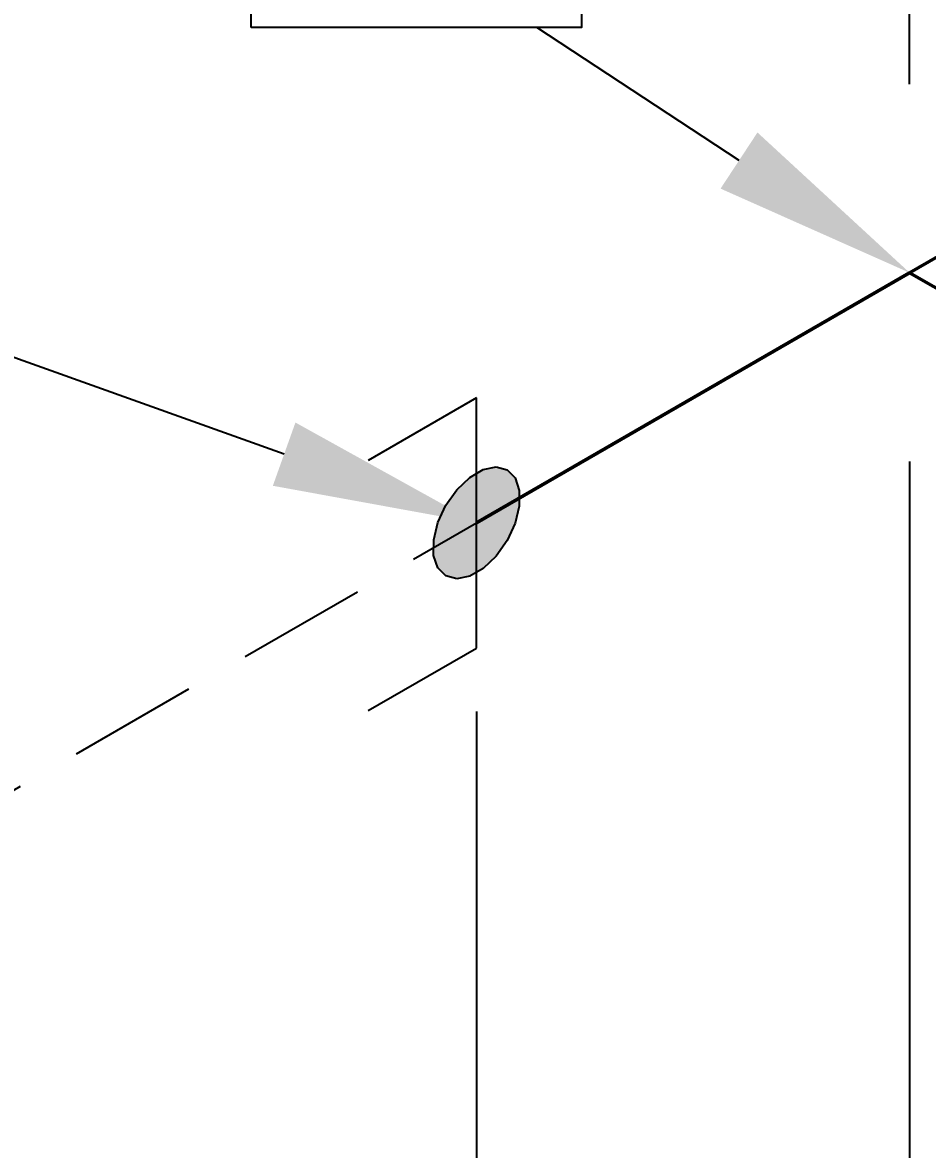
# Model space of a CAD drawing. Header units: millimetres. Extents: x 0 to 594, y 0 to 420.
# Drawn here: x 112.2 to 123.28, y 357.27 to 371.06 of the extents above; entities that cross this region are included whole.
import ezdxf
from ezdxf import colors
from ezdxf.entities.mleader import LeaderData, LeaderLine
from ezdxf.enums import TextEntityAlignment as Align
from ezdxf.math import Vec2, Vec3

# ---------------------------------------------------------------- set-up
doc = ezdxf.new("R2010")
doc.units = ezdxf.units.MM
doc.header["$LTSCALE"] = 0.25
doc.linetypes.add('DASHED2', pattern=[9.525, 6.35, -3.175])
for name, color, linetype in [('기기', 6, 'Continuous'), ('용접', 1, 'Continuous'), ('주석', 7, 'Continuous'), ('치수', 1, 'Continuous')]:
    doc.layers.add(name, color=color, linetype=linetype)
doc.layers.add('파이프 작은 보어', color=30, linetype='Continuous', lineweight=50)
doc.styles.add('AdskIsoAnnotation', font='arial.ttf', dxfattribs={"width": 0.8, "height": 1})
doc.styles.add('AdskIsoMetric', font='arial.ttf', dxfattribs={"width": 0.8, "height": 2.5})
doc.styles.add('AdskIsoMetric-30', font='arial.ttf', dxfattribs={"width": 0.8, "height": 2.5})
doc.styles.add('AdskIsoMetric30', font='arial.ttf', dxfattribs={"width": 0.8, "oblique": 30, "height": 2.5})
doc.styles.get("Standard").update_dxf_attribs({"font": 'arial.ttf'})
doc.dimstyles.new('AdskIsoMetric', dxfattribs={"dimtxt": 2.5, "dimasz": 2.5, "dimexe": 1, "dimexo": 2, "dimgap": 0.8, "dimtad": 1, "dimdec": 0, "dimrnd": 1, "dimzin": 0, "dimdsep": 46, "dimtxsty": 'AdskIsoMetric', "dimcen": 0, "dimclrt": 7, "dimadec": 0, "dimazin": 0, "dimtfac": 1, "dimtdec": 0, "dimtmove": 1, "dimatfit": 3, "dimfxl": 0, "dimfrac": 2, "dimtolj": 1, "dimtzin": 0, "dimarcsym": 0})

# ---------------------------------------------------------------- blocks, each defined once
blk = doc.blocks.new('*D23')
at = {"layer": 'Defpoints', "color": 0}
for p in [(123.063, 368), (117.76, 364.939), (123.063, 353)]:
    blk.add_point(p, dxfattribs=at)
at = {"layer": '치수', "color": 0, "lineweight": -2}
for p, q in [((123.063, 365.691), (123.063, 351.846)), ((117.76, 362.629), (117.76, 348.784)), ((125.228, 354.25), (127.393, 355.5)), ((117.76, 349.939), (123.063, 353)), ((115.595, 348.689), (113.429, 347.439))]:
    blk.add_line(p, q, dxfattribs=at)
at = {"layer": '치수', "color": 0}
for points in [[(125.02, 354.611), (125.436, 353.89), (123.063, 353)], [(115.386, 349.049), (115.803, 348.328), (117.76, 349.939)]]:
    blk.add_solid(points, dxfattribs=at)
at = {"layer": '치수', "color": 7, "insert": (120.411, 348.294), "char_height": 2.5, "attachment_point": 5, "rotation": 30, "style": 'AdskIsoMetric30'}
blk.add_mtext('\\A1;19', dxfattribs=at)
blk = doc.blocks.new('*D24')
at = {"layer": 'Defpoints', "color": 0}
for p in [(128.366, 371.062), (123.063, 368), (128.366, 356.062)]:
    blk.add_point(p, dxfattribs=at)
at = {"layer": '치수', "color": 0, "lineweight": -2}
for p, q in [((128.366, 368.753), (128.366, 354.908)), ((123.063, 365.691), (123.063, 351.846)), ((130.531, 357.312), (132.696, 358.562)), ((123.063, 353), (128.366, 356.062)), ((120.898, 351.75), (118.733, 350.5))]:
    blk.add_line(p, q, dxfattribs=at)
at = {"layer": '치수', "color": 0}
for points in [[(130.323, 357.673), (130.74, 356.951), (128.366, 356.062)], [(120.689, 352.111), (121.106, 351.39), (123.063, 353)]]:
    blk.add_solid(points, dxfattribs=at)
at = {"layer": '치수', "color": 7, "insert": (125.715, 357.148), "char_height": 2.5, "attachment_point": 5, "rotation": 30, "style": 'AdskIsoMetric30'}
blk.add_mtext('\\A1;19', dxfattribs=at)
blk = doc.blocks.new('*D25')
at = {"layer": 'Defpoints', "color": 0}
for p in [(123.063, 383), (123.063, 368), (160.895, 346.158)]:
    blk.add_point(p, dxfattribs=at)
at = {"layer": '치수', "color": 0, "lineweight": -2}
for p, q in [((123.063, 370.31), (123.063, 384.155)), ((158.729, 362.408), (125.228, 381.75)), ((160.895, 348.468), (160.895, 362.313))]:
    blk.add_line(p, q, dxfattribs=at)
at = {"layer": '치수', "color": 0}
for points in [[(125.436, 382.111), (125.02, 381.39), (123.063, 383)], [(158.938, 362.769), (158.521, 362.047), (160.895, 361.158)]]:
    blk.add_solid(points, dxfattribs=at)
at = {"layer": '치수', "color": 7, "insert": (142.859, 374.189), "char_height": 2.5, "attachment_point": 5, "rotation": 330, "style": 'AdskIsoMetric-30'}
blk.add_mtext('\\A1;288', dxfattribs=at)
blk = doc.blocks.new('티-1-Iso2DSkew90')
at = {"color": 0, "linetype": 'ByBlock', "lineweight": -2, "extrusion": (1.54346e-12, -0.816497, -0.57735)}
for p, q in [((0, 0), (5.303, 3.062)), ((-5.303, -3.062), (0, 0)), ((0, 0), (5.303, -3.062))]:
    blk.add_line(p, q, dxfattribs=at)
blk = doc.blocks.new('SocketWeld-2-IsoLeft')
blk.add_hatch(color=256).paths.add_polyline_path([(0.04045, 0.01697), (0.0406, 0.0168), (0.04074, 0.01664), (0.04089, 0.01648), (0.04103, 0.01631), (0.04118, 0.01615), (0.04132, 0.01598), (0.04147, 0.01582), (0.04161, 0.01565), (0.04176, 0.01549), (0.0419, 0.01533), (0.04205, 0.01516), (0.04219, 0.015), (0.04234, 0.01483), (0.04248, 0.01467), (0.04262, 0.0145), (0.04277, 0.01434), (0.04291, 0.01418), (0.04306, 0.01401), (0.0432, 0.01385), (0.04335, 0.01368), (0.04349, 0.01352), (0.04364, 0.01335), (0.04378, 0.01319), (0.04393, 0.01303), (0.04407, 0.01286), (0.04422, 0.0127), (0.04436, 0.01253), (0.04451, 0.01237), (0.04465, 0.01221), (0.0448, 0.01204), (0.04494, 0.01188), (0.04509, 0.01171), (0.04523, 0.01155), (0.04538, 0.01138), (0.04552, 0.01122), (0.04567, 0.01106), (0.04581, 0.01089), (0.04596, 0.01073), (0.0461, 0.01056), (0.04625, 0.0104), (0.04639, 0.01023), (0.04654, 0.01007), (0.04668, 0.00991), (0.04683, 0.00974), (0.04697, 0.00958), (0.04712, 0.00941), (0.04726, 0.00925), (0.04741, 0.00908), (0.04755, 0.00892), (0.04755, 0.00892), (0.0476, 0.00874), (0.04765, 0.00856), (0.0477, 0.00837), (0.04775, 0.00819), (0.0478, 0.00801), (0.04785, 0.00783), (0.0479, 0.00765), (0.04795, 0.00746), (0.048, 0.00728), (0.04805, 0.0071), (0.0481, 0.00692), (0.04815, 0.00674), (0.0482, 0.00655), (0.04825, 0.00637), (0.0483, 0.00619), (0.04835, 0.00601), (0.0484, 0.00583), (0.04845, 0.00564), (0.0485, 0.00546), (0.04855, 0.00528), (0.0486, 0.0051), (0.04865, 0.00492), (0.0487, 0.00473), (0.04875, 0.00455), (0.0488, 0.00437), (0.04885, 0.00419), (0.0489, 0.00401), (0.04895, 0.00382), (0.049, 0.00364), (0.04905, 0.00346), (0.0491, 0.00328), (0.04915, 0.00309), (0.0492, 0.00291), (0.04925, 0.00273), (0.0493, 0.00255), (0.04935, 0.00237), (0.0494, 0.00218), (0.04945, 0.002), (0.0495, 0.00182), (0.04955, 0.00164), (0.0496, 0.00146), (0.04965, 0.00127), (0.0497, 0.00109), (0.04975, 0.00091), (0.0498, 0.00073), (0.04985, 0.00055), (0.0499, 0.00036), (0.04995, 0.00018), (0.05, 0), (0.05, 0), (0.04995, -0.00018), (0.0499, -0.00036), (0.04985, -0.00055), (0.0498, -0.00073), (0.04975, -0.00091), (0.0497, -0.00109), (0.04965, -0.00127), (0.0496, -0.00146), (0.04955, -0.00164), (0.0495, -0.00182), (0.04945, -0.002), (0.0494, -0.00218), (0.04935, -0.00237), (0.0493, -0.00255), (0.04925, -0.00273), (0.0492, -0.00291), (0.04915, -0.00309), (0.0491, -0.00328), (0.04905, -0.00346), (0.049, -0.00364), (0.04895, -0.00382), (0.0489, -0.00401), (0.04885, -0.00419), (0.0488, -0.00437), (0.04875, -0.00455), (0.0487, -0.00473), (0.04865, -0.00492), (0.0486, -0.0051), (0.04855, -0.00528), (0.0485, -0.00546), (0.04845, -0.00564), (0.0484, -0.00583), (0.04835, -0.00601), (0.0483, -0.00619), (0.04825, -0.00637), (0.0482, -0.00655), (0.04815, -0.00674), (0.0481, -0.00692), (0.04805, -0.0071), (0.048, -0.00728), (0.04795, -0.00746), (0.0479, -0.00765), (0.04785, -0.00783), (0.0478, -0.00801), (0.04775, -0.00819), (0.0477, -0.00837), (0.04765, -0.00856), (0.0476, -0.00874), (0.04755, -0.00892), (0.04755, -0.00892), (0.04741, -0.00908), (0.04726, -0.00925), (0.04712, -0.00941), (0.04697, -0.00958), (0.04683, -0.00974), (0.04668, -0.00991), (0.04654, -0.01007), (0.04639, -0.01023), (0.04625, -0.0104), (0.0461, -0.01056), (0.04596, -0.01073), (0.04581, -0.01089), (0.04567, -0.01106), (0.04552, -0.01122), (0.04538, -0.01138), (0.04523, -0.01155), (0.04509, -0.01171), (0.04494, -0.01188), (0.0448, -0.01204), (0.04465, -0.01221), (0.04451, -0.01237), (0.04436, -0.01253), (0.04422, -0.0127), (0.04407, -0.01286), (0.04393, -0.01303), (0.04378, -0.01319), (0.04364, -0.01335), (0.04349, -0.01352), (0.04335, -0.01368), (0.0432, -0.01385), (0.04306, -0.01401), (0.04291, -0.01418), (0.04277, -0.01434), (0.04262, -0.0145), (0.04248, -0.01467), (0.04234, -0.01483), (0.04219, -0.015), (0.04205, -0.01516), (0.0419, -0.01533), (0.04176, -0.01549), (0.04161, -0.01565), (0.04147, -0.01582), (0.04132, -0.01598), (0.04118, -0.01615), (0.04103, -0.01631), (0.04089, -0.01648), (0.04074, -0.01664), (0.0406, -0.0168), (0.04045, -0.01697), (0.04045, -0.01697), (0.04023, -0.0171), (0.04, -0.01723), (0.03977, -0.01736), (0.03955, -0.01749), (0.03932, -0.01762), (0.0391, -0.01775), (0.03887, -0.01788), (0.03864, -0.01801), (0.03842, -0.01814), (0.03819, -0.01827), (0.03797, -0.0184), (0.03774, -0.01853), (0.03752, -0.01866), (0.03729, -0.01879), (0.03706, -0.01892), (0.03684, -0.01905), (0.03661, -0.01918), (0.03639, -0.01931), (0.03616, -0.01944), (0.03594, -0.01957), (0.03571, -0.0197), (0.03548, -0.01984), (0.03526, -0.01997), (0.03503, -0.0201), (0.03481, -0.02023), (0.03458, -0.02036), (0.03436, -0.02049), (0.03413, -0.02062), (0.0339, -0.02075), (0.03368, -0.02088), (0.03345, -0.02101), (0.03323, -0.02114), (0.033, -0.02127), (0.03278, -0.0214), (0.03255, -0.02153), (0.03232, -0.02166), (0.0321, -0.02179), (0.03187, -0.02192), (0.03165, -0.02205), (0.03142, -0.02218), (0.0312, -0.02231), (0.03097, -0.02244), (0.03074, -0.02257), (0.03052, -0.0227), (0.03029, -0.02283), (0.03007, -0.02296), (0.02984, -0.02309), (0.02962, -0.02322), (0.02939, -0.02335), (0.02939, -0.02335), (0.0291, -0.02344), (0.02882, -0.02352), (0.02854, -0.02361), (0.02825, -0.02369), (0.02797, -0.02377), (0.02768, -0.02386), (0.0274, -0.02394), (0.02711, -0.02402), (0.02683, -0.02411), (0.02654, -0.02419), (0.02626, -0.02427), (0.02598, -0.02436), (0.02569, -0.02444), (0.02541, -0.02453), (0.02512, -0.02461), (0.02484, -0.02469), (0.02455, -0.02478), (0.02427, -0.02486), (0.02398, -0.02494), (0.0237, -0.02503), (0.02342, -0.02511), (0.02313, -0.0252), (0.02285, -0.02528), (0.02256, -0.02536), (0.02228, -0.02545), (0.02199, -0.02553), (0.02171, -0.02561), (0.02142, -0.0257), (0.02114, -0.02578), (0.02086, -0.02586), (0.02057, -0.02595), (0.02029, -0.02603), (0.02, -0.02612), (0.01972, -0.0262), (0.01943, -0.02628), (0.01915, -0.02637), (0.01886, -0.02645), (0.01858, -0.02653), (0.0183, -0.02662), (0.01801, -0.0267), (0.01773, -0.02679), (0.01744, -0.02687), (0.01716, -0.02695), (0.01687, -0.02704), (0.01659, -0.02712), (0.0163, -0.0272), (0.01602, -0.02729), (0.01574, -0.02737), (0.01545, -0.02745), (0.01545, -0.02745), (0.01514, -0.02748), (0.01482, -0.02751), (0.0145, -0.02754), (0.01419, -0.02757), (0.01387, -0.0276), (0.01356, -0.02763), (0.01324, -0.02766), (0.01293, -0.02769), (0.01261, -0.02771), (0.0123, -0.02774), (0.01198, -0.02777), (0.01167, -0.0278), (0.01135, -0.02783), (0.01104, -0.02786), (0.01072, -0.02789), (0.01041, -0.02792), (0.01009, -0.02794), (0.00978, -0.02797), (0.00946, -0.028), (0.00914, -0.02803), (0.00883, -0.02806), (0.00851, -0.02809), (0.0082, -0.02812), (0.00788, -0.02815), (0.00757, -0.02818), (0.00725, -0.0282), (0.00694, -0.02823), (0.00662, -0.02826), (0.00631, -0.02829), (0.00599, -0.02832), (0.00568, -0.02835), (0.00536, -0.02838), (0.00505, -0.02841), (0.00473, -0.02844), (0.00441, -0.02846), (0.0041, -0.02849), (0.00378, -0.02852), (0.00347, -0.02855), (0.00315, -0.02858), (0.00284, -0.02861), (0.00252, -0.02864), (0.00221, -0.02867), (0.00189, -0.02869), (0.00158, -0.02872), (0.00126, -0.02875), (0.00095, -0.02878), (0.00063, -0.02881), (0.00032, -0.02884), (0, -0.02887), (0, -0.02887), (-0.00032, -0.02884), (-0.00063, -0.02881), (-0.00095, -0.02878), (-0.00126, -0.02875), (-0.00158, -0.02872), (-0.00189, -0.02869), (-0.00221, -0.02867), (-0.00252, -0.02864), (-0.00284, -0.02861), (-0.00315, -0.02858), (-0.00347, -0.02855), (-0.00378, -0.02852), (-0.0041, -0.02849), (-0.00441, -0.02846), (-0.00473, -0.02844), (-0.00505, -0.02841), (-0.00536, -0.02838), (-0.00568, -0.02835), (-0.00599, -0.02832), (-0.00631, -0.02829), (-0.00662, -0.02826), (-0.00694, -0.02823), (-0.00725, -0.0282), (-0.00757, -0.02818), (-0.00788, -0.02815), (-0.0082, -0.02812), (-0.00851, -0.02809), (-0.00883, -0.02806), (-0.00914, -0.02803), (-0.00946, -0.028), (-0.00978, -0.02797), (-0.01009, -0.02794), (-0.01041, -0.02792), (-0.01072, -0.02789), (-0.01104, -0.02786), (-0.01135, -0.02783), (-0.01167, -0.0278), (-0.01198, -0.02777), (-0.0123, -0.02774), (-0.01261, -0.02771), (-0.01293, -0.02769), (-0.01324, -0.02766), (-0.01356, -0.02763), (-0.01387, -0.0276), (-0.01419, -0.02757), (-0.0145, -0.02754), (-0.01482, -0.02751), (-0.01514, -0.02748), (-0.01545, -0.02745), (-0.01545, -0.02745), (-0.01574, -0.02737), (-0.01602, -0.02729), (-0.0163, -0.0272), (-0.01659, -0.02712), (-0.01687, -0.02704), (-0.01716, -0.02695), (-0.01744, -0.02687), (-0.01773, -0.02679), (-0.01801, -0.0267), (-0.0183, -0.02662), (-0.01858, -0.02653), (-0.01886, -0.02645), (-0.01915, -0.02637), (-0.01943, -0.02628), (-0.01972, -0.0262), (-0.02, -0.02612), (-0.02029, -0.02603), (-0.02057, -0.02595), (-0.02086, -0.02586), (-0.02114, -0.02578), (-0.02142, -0.0257), (-0.02171, -0.02561), (-0.02199, -0.02553), (-0.02228, -0.02545), (-0.02256, -0.02536), (-0.02285, -0.02528), (-0.02313, -0.0252), (-0.02342, -0.02511), (-0.0237, -0.02503), (-0.02398, -0.02494), (-0.02427, -0.02486), (-0.02455, -0.02478), (-0.02484, -0.02469), (-0.02512, -0.02461), (-0.02541, -0.02453), (-0.02569, -0.02444), (-0.02598, -0.02436), (-0.02626, -0.02427), (-0.02654, -0.02419), (-0.02683, -0.02411), (-0.02711, -0.02402), (-0.0274, -0.02394), (-0.02768, -0.02386), (-0.02797, -0.02377), (-0.02825, -0.02369), (-0.02854, -0.02361), (-0.02882, -0.02352), (-0.0291, -0.02344), (-0.02939, -0.02335), (-0.02939, -0.02335), (-0.02962, -0.02322), (-0.02984, -0.02309), (-0.03007, -0.02296), (-0.03029, -0.02283), (-0.03052, -0.0227), (-0.03074, -0.02257), (-0.03097, -0.02244), (-0.0312, -0.02231), (-0.03142, -0.02218), (-0.03165, -0.02205), (-0.03187, -0.02192), (-0.0321, -0.02179), (-0.03232, -0.02166), (-0.03255, -0.02153), (-0.03278, -0.0214), (-0.033, -0.02127), (-0.03323, -0.02114), (-0.03345, -0.02101), (-0.03368, -0.02088), (-0.0339, -0.02075), (-0.03413, -0.02062), (-0.03436, -0.02049), (-0.03458, -0.02036), (-0.03481, -0.02023), (-0.03503, -0.0201), (-0.03526, -0.01997), (-0.03548, -0.01984), (-0.03571, -0.0197), (-0.03594, -0.01957), (-0.03616, -0.01944), (-0.03639, -0.01931), (-0.03661, -0.01918), (-0.03684, -0.01905), (-0.03706, -0.01892), (-0.03729, -0.01879), (-0.03752, -0.01866), (-0.03774, -0.01853), (-0.03797, -0.0184), (-0.03819, -0.01827), (-0.03842, -0.01814), (-0.03864, -0.01801), (-0.03887, -0.01788), (-0.0391, -0.01775), (-0.03932, -0.01762), (-0.03955, -0.01749), (-0.03977, -0.01736), (-0.04, -0.01723), (-0.04023, -0.0171), (-0.04045, -0.01697), (-0.04045, -0.01697), (-0.0406, -0.0168), (-0.04074, -0.01664), (-0.04089, -0.01648), (-0.04103, -0.01631), (-0.04118, -0.01615), (-0.04132, -0.01598), (-0.04147, -0.01582), (-0.04161, -0.01565), (-0.04176, -0.01549), (-0.0419, -0.01533), (-0.04205, -0.01516), (-0.04219, -0.015), (-0.04234, -0.01483), (-0.04248, -0.01467), (-0.04262, -0.0145), (-0.04277, -0.01434), (-0.04291, -0.01418), (-0.04306, -0.01401), (-0.0432, -0.01385), (-0.04335, -0.01368), (-0.04349, -0.01352), (-0.04364, -0.01335), (-0.04378, -0.01319), (-0.04393, -0.01303), (-0.04407, -0.01286), (-0.04422, -0.0127), (-0.04436, -0.01253), (-0.04451, -0.01237), (-0.04465, -0.01221), (-0.0448, -0.01204), (-0.04494, -0.01188), (-0.04509, -0.01171), (-0.04523, -0.01155), (-0.04538, -0.01138), (-0.04552, -0.01122), (-0.04567, -0.01106), (-0.04581, -0.01089), (-0.04596, -0.01073), (-0.0461, -0.01056), (-0.04625, -0.0104), (-0.04639, -0.01023), (-0.04654, -0.01007), (-0.04668, -0.00991), (-0.04683, -0.00974), (-0.04697, -0.00958), (-0.04712, -0.00941), (-0.04726, -0.00925), (-0.04741, -0.00908), (-0.04755, -0.00892), (-0.04755, -0.00892), (-0.0476, -0.00874), (-0.04765, -0.00856), (-0.0477, -0.00837), (-0.04775, -0.00819), (-0.0478, -0.00801), (-0.04785, -0.00783), (-0.0479, -0.00765), (-0.04795, -0.00746), (-0.048, -0.00728), (-0.04805, -0.0071), (-0.0481, -0.00692), (-0.04815, -0.00674), (-0.0482, -0.00655), (-0.04825, -0.00637), (-0.0483, -0.00619), (-0.04835, -0.00601), (-0.0484, -0.00583), (-0.04845, -0.00564), (-0.0485, -0.00546), (-0.04855, -0.00528), (-0.0486, -0.0051), (-0.04865, -0.00492), (-0.0487, -0.00473), (-0.04875, -0.00455), (-0.0488, -0.00437), (-0.04885, -0.00419), (-0.0489, -0.00401), (-0.04895, -0.00382), (-0.049, -0.00364), (-0.04905, -0.00346), (-0.0491, -0.00328), (-0.04915, -0.00309), (-0.0492, -0.00291), (-0.04925, -0.00273), (-0.0493, -0.00255), (-0.04935, -0.00237), (-0.0494, -0.00218), (-0.04945, -0.002), (-0.0495, -0.00182), (-0.04955, -0.00164), (-0.0496, -0.00146), (-0.04965, -0.00127), (-0.0497, -0.00109), (-0.04975, -0.00091), (-0.0498, -0.00073), (-0.04985, -0.00055), (-0.0499, -0.00036), (-0.04995, -0.00018), (-0.05, 0), (-0.05, 0), (-0.04995, 0.00018), (-0.0499, 0.00036), (-0.04985, 0.00055), (-0.0498, 0.00073), (-0.04975, 0.00091), (-0.0497, 0.00109), (-0.04965, 0.00127), (-0.0496, 0.00146), (-0.04955, 0.00164), (-0.0495, 0.00182), (-0.04945, 0.002), (-0.0494, 0.00218), (-0.04935, 0.00237), (-0.0493, 0.00255), (-0.04925, 0.00273), (-0.0492, 0.00291), (-0.04915, 0.00309), (-0.0491, 0.00328), (-0.04905, 0.00346), (-0.049, 0.00364), (-0.04895, 0.00382), (-0.0489, 0.00401), (-0.04885, 0.00419), (-0.0488, 0.00437), (-0.04875, 0.00455), (-0.0487, 0.00473), (-0.04865, 0.00492), (-0.0486, 0.0051), (-0.04855, 0.00528), (-0.0485, 0.00546), (-0.04845, 0.00564), (-0.0484, 0.00583), (-0.04835, 0.00601), (-0.0483, 0.00619), (-0.04825, 0.00637), (-0.0482, 0.00655), (-0.04815, 0.00674), (-0.0481, 0.00692), (-0.04805, 0.0071), (-0.048, 0.00728), (-0.04795, 0.00746), (-0.0479, 0.00765), (-0.04785, 0.00783), (-0.0478, 0.00801), (-0.04775, 0.00819), (-0.0477, 0.00837), (-0.04765, 0.00856), (-0.0476, 0.00874), (-0.04755, 0.00892), (-0.04755, 0.00892), (-0.04741, 0.00908), (-0.04726, 0.00925), (-0.04712, 0.00941), (-0.04697, 0.00958), (-0.04683, 0.00974), (-0.04668, 0.00991), (-0.04654, 0.01007), (-0.04639, 0.01023), (-0.04625, 0.0104), (-0.0461, 0.01056), (-0.04596, 0.01073), (-0.04581, 0.01089), (-0.04567, 0.01106), (-0.04552, 0.01122), (-0.04538, 0.01138), (-0.04523, 0.01155), (-0.04509, 0.01171), (-0.04494, 0.01188), (-0.0448, 0.01204), (-0.04465, 0.01221), (-0.04451, 0.01237), (-0.04436, 0.01253), (-0.04422, 0.0127), (-0.04407, 0.01286), (-0.04393, 0.01303), (-0.04378, 0.01319), (-0.04364, 0.01335), (-0.04349, 0.01352), (-0.04335, 0.01368), (-0.0432, 0.01385), (-0.04306, 0.01401), (-0.04291, 0.01418), (-0.04277, 0.01434), (-0.04262, 0.0145), (-0.04248, 0.01467), (-0.04234, 0.01483), (-0.04219, 0.015), (-0.04205, 0.01516), (-0.0419, 0.01533), (-0.04176, 0.01549), (-0.04161, 0.01565), (-0.04147, 0.01582), (-0.04132, 0.01598), (-0.04118, 0.01615), (-0.04103, 0.01631), (-0.04089, 0.01648), (-0.04074, 0.01664), (-0.0406, 0.0168), (-0.04045, 0.01697), (-0.04045, 0.01697), (-0.04023, 0.0171), (-0.04, 0.01723), (-0.03977, 0.01736), (-0.03955, 0.01749), (-0.03932, 0.01762), (-0.0391, 0.01775), (-0.03887, 0.01788), (-0.03864, 0.01801), (-0.03842, 0.01814), (-0.03819, 0.01827), (-0.03797, 0.0184), (-0.03774, 0.01853), (-0.03752, 0.01866), (-0.03729, 0.01879), (-0.03706, 0.01892), (-0.03684, 0.01905), (-0.03661, 0.01918), (-0.03639, 0.01931), (-0.03616, 0.01944), (-0.03594, 0.01957), (-0.03571, 0.0197), (-0.03548, 0.01984), (-0.03526, 0.01997), (-0.03503, 0.0201), (-0.03481, 0.02023), (-0.03458, 0.02036), (-0.03436, 0.02049), (-0.03413, 0.02062), (-0.0339, 0.02075), (-0.03368, 0.02088), (-0.03345, 0.02101), (-0.03323, 0.02114), (-0.033, 0.02127), (-0.03278, 0.0214), (-0.03255, 0.02153), (-0.03232, 0.02166), (-0.0321, 0.02179), (-0.03187, 0.02192), (-0.03165, 0.02205), (-0.03142, 0.02218), (-0.0312, 0.02231), (-0.03097, 0.02244), (-0.03074, 0.02257), (-0.03052, 0.0227), (-0.03029, 0.02283), (-0.03007, 0.02296), (-0.02984, 0.02309), (-0.02962, 0.02322), (-0.02939, 0.02335), (-0.02939, 0.02335), (-0.0291, 0.02344), (-0.02882, 0.02352), (-0.02854, 0.02361), (-0.02825, 0.02369), (-0.02797, 0.02377), (-0.02768, 0.02386), (-0.0274, 0.02394), (-0.02711, 0.02402), (-0.02683, 0.02411), (-0.02654, 0.02419), (-0.02626, 0.02427), (-0.02598, 0.02436), (-0.02569, 0.02444), (-0.02541, 0.02453), (-0.02512, 0.02461), (-0.02484, 0.02469), (-0.02455, 0.02478), (-0.02427, 0.02486), (-0.02398, 0.02494), (-0.0237, 0.02503), (-0.02342, 0.02511), (-0.02313, 0.0252), (-0.02285, 0.02528), (-0.02256, 0.02536), (-0.02228, 0.02545), (-0.02199, 0.02553), (-0.02171, 0.02561), (-0.02142, 0.0257), (-0.02114, 0.02578), (-0.02086, 0.02586), (-0.02057, 0.02595), (-0.02029, 0.02603), (-0.02, 0.02612), (-0.01972, 0.0262), (-0.01943, 0.02628), (-0.01915, 0.02637), (-0.01886, 0.02645), (-0.01858, 0.02653), (-0.0183, 0.02662), (-0.01801, 0.0267), (-0.01773, 0.02679), (-0.01744, 0.02687), (-0.01716, 0.02695), (-0.01687, 0.02704), (-0.01659, 0.02712), (-0.0163, 0.0272), (-0.01602, 0.02729), (-0.01574, 0.02737), (-0.01545, 0.02745), (-0.01545, 0.02745), (-0.01514, 0.02748), (-0.01482, 0.02751), (-0.0145, 0.02754), (-0.01419, 0.02757), (-0.01387, 0.0276), (-0.01356, 0.02763), (-0.01324, 0.02766), (-0.01293, 0.02769), (-0.01261, 0.02771), (-0.0123, 0.02774), (-0.01198, 0.02777), (-0.01167, 0.0278), (-0.01135, 0.02783), (-0.01104, 0.02786), (-0.01072, 0.02789), (-0.01041, 0.02792), (-0.01009, 0.02794), (-0.00978, 0.02797), (-0.00946, 0.028), (-0.00914, 0.02803), (-0.00883, 0.02806), (-0.00851, 0.02809), (-0.0082, 0.02812), (-0.00788, 0.02815), (-0.00757, 0.02818), (-0.00725, 0.0282), (-0.00694, 0.02823), (-0.00662, 0.02826), (-0.00631, 0.02829), (-0.00599, 0.02832), (-0.00568, 0.02835), (-0.00536, 0.02838), (-0.00505, 0.02841), (-0.00473, 0.02844), (-0.00441, 0.02846), (-0.0041, 0.02849), (-0.00378, 0.02852), (-0.00347, 0.02855), (-0.00315, 0.02858), (-0.00284, 0.02861), (-0.00252, 0.02864), (-0.00221, 0.02867), (-0.00189, 0.02869), (-0.00158, 0.02872), (-0.00126, 0.02875), (-0.00095, 0.02878), (-0.00063, 0.02881), (-0.00032, 0.02884), (0, 0.02887), (0, 0.02887), (0.00032, 0.02884), (0.00063, 0.02881), (0.00095, 0.02878), (0.00126, 0.02875), (0.00158, 0.02872), (0.00189, 0.02869), (0.00221, 0.02867), (0.00252, 0.02864), (0.00284, 0.02861), (0.00315, 0.02858), (0.00347, 0.02855), (0.00378, 0.02852), (0.0041, 0.02849), (0.00441, 0.02846), (0.00473, 0.02844), (0.00505, 0.02841), (0.00536, 0.02838), (0.00568, 0.02835), (0.00599, 0.02832), (0.00631, 0.02829), (0.00662, 0.02826), (0.00694, 0.02823), (0.00725, 0.0282), (0.00757, 0.02818), (0.00788, 0.02815), (0.0082, 0.02812), (0.00851, 0.02809), (0.00883, 0.02806), (0.00914, 0.02803), (0.00946, 0.028), (0.00978, 0.02797), (0.01009, 0.02794), (0.01041, 0.02792), (0.01072, 0.02789), (0.01104, 0.02786), (0.01135, 0.02783), (0.01167, 0.0278), (0.01198, 0.02777), (0.0123, 0.02774), (0.01261, 0.02771), (0.01293, 0.02769), (0.01324, 0.02766), (0.01356, 0.02763), (0.01387, 0.0276), (0.01419, 0.02757), (0.0145, 0.02754), (0.01482, 0.02751), (0.01514, 0.02748), (0.01545, 0.02745), (0.01545, 0.02745), (0.01574, 0.02737), (0.01602, 0.02729), (0.0163, 0.0272), (0.01659, 0.02712), (0.01687, 0.02704), (0.01716, 0.02695), (0.01744, 0.02687), (0.01773, 0.02679), (0.01801, 0.0267), (0.0183, 0.02662), (0.01858, 0.02653), (0.01886, 0.02645), (0.01915, 0.02637), (0.01943, 0.02628), (0.01972, 0.0262), (0.02, 0.02612), (0.02029, 0.02603), (0.02057, 0.02595), (0.02086, 0.02586), (0.02114, 0.02578), (0.02142, 0.0257), (0.02171, 0.02561), (0.02199, 0.02553), (0.02228, 0.02545), (0.02256, 0.02536), (0.02285, 0.02528), (0.02313, 0.0252), (0.02342, 0.02511), (0.0237, 0.02503), (0.02398, 0.02494), (0.02427, 0.02486), (0.02455, 0.02478), (0.02484, 0.02469), (0.02512, 0.02461), (0.02541, 0.02453), (0.02569, 0.02444), (0.02598, 0.02436), (0.02626, 0.02427), (0.02654, 0.02419), (0.02683, 0.02411), (0.02711, 0.02402), (0.0274, 0.02394), (0.02768, 0.02386), (0.02797, 0.02377), (0.02825, 0.02369), (0.02854, 0.02361), (0.02882, 0.02352), (0.0291, 0.02344), (0.02939, 0.02335), (0.02939, 0.02335), (0.02962, 0.02322), (0.02984, 0.02309), (0.03007, 0.02296), (0.03029, 0.02283), (0.03052, 0.0227), (0.03074, 0.02257), (0.03097, 0.02244), (0.0312, 0.02231), (0.03142, 0.02218), (0.03165, 0.02205), (0.03187, 0.02192), (0.0321, 0.02179), (0.03232, 0.02166), (0.03255, 0.02153), (0.03278, 0.0214), (0.033, 0.02127), (0.03323, 0.02114), (0.03345, 0.02101), (0.03368, 0.02088), (0.0339, 0.02075), (0.03413, 0.02062), (0.03436, 0.02049), (0.03458, 0.02036), (0.03481, 0.02023), (0.03503, 0.0201), (0.03526, 0.01997), (0.03548, 0.01984), (0.03571, 0.0197), (0.03594, 0.01957), (0.03616, 0.01944), (0.03639, 0.01931), (0.03661, 0.01918), (0.03684, 0.01905), (0.03706, 0.01892), (0.03729, 0.01879), (0.03752, 0.01866), (0.03774, 0.01853), (0.03797, 0.0184), (0.03819, 0.01827), (0.03842, 0.01814), (0.03864, 0.01801), (0.03887, 0.01788), (0.0391, 0.01775), (0.03932, 0.01762), (0.03955, 0.01749), (0.03977, 0.01736), (0.04, 0.01723), (0.04023, 0.0171)], flags=0)
at = {"color": 0, "linetype": 'ByBlock', "lineweight": -2, "extrusion": (0, -0.816497, -0.57735)}
for p, q in [((0.08839, 0.05103), (0, 0.10206)), ((-0.08839, -0.05103), (0.08839, 0.05103)), ((-0.01545, 0.02745), (0, 0.02887)), ((0, 0.02887), (0.01545, 0.02745)), ((-0.04045, 0.01697), (-0.02939, 0.02335)), ((-0.02939, 0.02335), (-0.01545, 0.02745)), ((0.01545, 0.02745), (0.02939, 0.02335)), ((0.02939, 0.02335), (0.04045, 0.01697)), ((-0.04755, 0.00892), (-0.04045, 0.01697)), ((0.04045, 0.01697), (0.04755, 0.00892)), ((-0.17678, 0), (-0.08839, -0.05103)), ((-0.05, 0), (-0.04755, 0.00892)), ((-0.04755, -0.00892), (-0.05, 0)), ((0.04755, 0.00892), (0.05, 0)), ((-0.04045, -0.01697), (-0.04755, -0.00892)), ((0.04755, -0.00892), (0.04045, -0.01697)), ((0.05, 0), (0.04755, -0.00892)), ((-0.02939, -0.02335), (-0.04045, -0.01697)), ((0.04045, -0.01697), (0.02939, -0.02335)), ((-0.01545, -0.02745), (-0.02939, -0.02335)), ((0, -0.02887), (-0.01545, -0.02745)), ((0.01545, -0.02745), (0, -0.02887)), ((0.02939, -0.02335), (0.01545, -0.02745))]:
    blk.add_line(p, q, dxfattribs=at)
blk = doc.blocks.new('AnnoRect')
at = {"color": 0, "linetype": 'ByBlock', "lineweight": -2}
blk.add_wipeout([(-0.8095, -0.6), (-0.8095, 0.6), (0.8095, 0.6), (0.8095, -0.6)], dxfattribs=at)
blk.add_lwpolyline([(-0.8095, -0.6), (-0.8095, 0.6), (0.8095, 0.6), (0.8095, -0.6)], close=True, dxfattribs=at)
at = {"color": 0, "linetype": 'ByBlock', "lineweight": -2, "style": 'AdskIsoAnnotation', "width": 0.8}
blk.add_attdef('XX', text='', height=1, dxfattribs=at).set_placement((0, 0), align=Align.MIDDLE_CENTER)

msp = doc.modelspace()

# ---------------------------------------------------------------- linework, layer by layer
at = {"layer": '기기', "linetype": 'DASHED2'}
msp.add_line((86.056, 346.635), (117.76, 364.939), dxfattribs=at)

# ---------------------------------------------------------------- block references
at = {"layer": '용접', "xscale": 15, "yscale": 15, "zscale": 15, "rotation": 60.00000000004813}
msp.add_blockref('SocketWeld-2-IsoLeft', (117.76, 364.939), dxfattribs=at)
at = {"layer": '파이프 작은 보어'}
msp.add_blockref('티-1-Iso2DSkew90', (123.063, 368), dxfattribs=at)

# ---------------------------------------------------------------- dimensions: what is measured, and where the dimension line sits
at = {"layer": '치수'}
for base, p1, p2, angle, text, override, picture, middle in [((123.063, 383), (160.895, 346.158), (123.063, 368), 150, '288', {"dimtad": 0, "dimlfac": 6.581324, "dimtxsty": 'AdskIsoMetric-30', "dimse1": 0, "dimse2": 0, "dimsd1": 0, "dimsd2": 0, "dimtmove": 1}, '*D25', (142.859, 374.189)), ((128.366, 356.062), (123.063, 368), (128.366, 371.062), 30, '19', {"dimtad": 0, "dimlfac": 3.110852, "dimtxsty": 'AdskIsoMetric30', "dimse1": 0, "dimse2": 0, "dimsd1": 0, "dimsd2": 0, "dimtmove": 1}, '*D24', (125.715, 357.148)), ((123.063, 353), (117.76, 364.939), (123.063, 368), 30, '19', {"dimtad": 0, "dimlfac": 3.110852, "dimtxsty": 'AdskIsoMetric30', "dimse1": 0, "dimse2": 0, "dimsd1": 0, "dimsd2": 0, "dimtmove": 1}, '*D23', (120.411, 348.294))]:
    dim = msp.add_linear_dim(base=base, p1=p1, p2=p2, angle=angle, text=text, dimstyle='AdskIsoMetric', override=override, dxfattribs=at)
    dim.commit()
    dim.dimension.update_dxf_attribs({"geometry": picture, "text_midpoint": middle, "dimtype": 160})

# ---------------------------------------------------------------- leaders
at = {"layer": '주석'}
ml = msp.add_multileader_mtext('Standard', dxfattribs=at)
ml.set_content('')
ml.set_leader_properties()
ml.build(insert=Vec2(0, 0))
ml.multileader.update_dxf_attribs({"dogleg_length": 4.907, "arrow_head_size": 2.5})
ctx = ml.context
ctx.base_point, ctx.arrow_head_size = Vec3(93.093, 372), 2.5
notes = []
notes.append((ctx, [(0, (1, 1, 0), (98, 372), (-1, 0), 4.907, [(0, [(117.76, 364.939)], 0, [])])]))
ctx.mtext, ml.multileader.dxf.content_type = None, 0
ml = msp.add_multileader_mtext('Standard', dxfattribs=at)
ml.set_content('')
ml.set_leader_properties()
ml.build(insert=Vec2(0, 0))
ml.multileader.update_dxf_attribs({"dogleg_length": 0, "arrow_head_size": 2.5})
ctx = ml.context
ctx.base_point, ctx.arrow_head_size = Vec3(118.5, 371), 2.5
notes.append((ctx, [(0, (1, 1, 0), (118.5, 371), (-1, 0), 0, [(0, [(123.063, 368)], 0, [])])]))
ctx.mtext, ml.multileader.dxf.content_type = None, 0
for ctx, leaders in notes:
    for number, flags, end, landing, length, lines in leaders:
        leader = LeaderData()
        leader.index, (leader.has_last_leader_line, leader.has_dogleg_vector, leader.attachment_direction) = number, flags
        leader.last_leader_point, leader.dogleg_vector, leader.dogleg_length = Vec3(end), Vec3(landing), length
        for number, points, colour, breaks in lines:
            line = LeaderLine()
            line.index, line.vertices, line.color, line.breaks = number, Vec3.list(points), colors.encode_raw_color(colour), breaks
            leader.lines.append(line)
        ctx.leaders.append(leader)

# ---------------------------------------------------------------- next in the draw order: block references
ref = msp.add_blockref('AnnoRect', (117.024, 372.5), dxfattribs=dict(at, xscale=2.5, yscale=2.5, zscale=2.5))
ref.add_attrib('XX_001', '3', (116.252, 371.267), dxfattribs={"layer": '0', "color": 0, "linetype": 'ByBlock', "lineweight": -2, "height": 2.5, "style": 'AdskIsoAnnotation', "width": 0.8})

doc.saveas('drawing.dxf')
